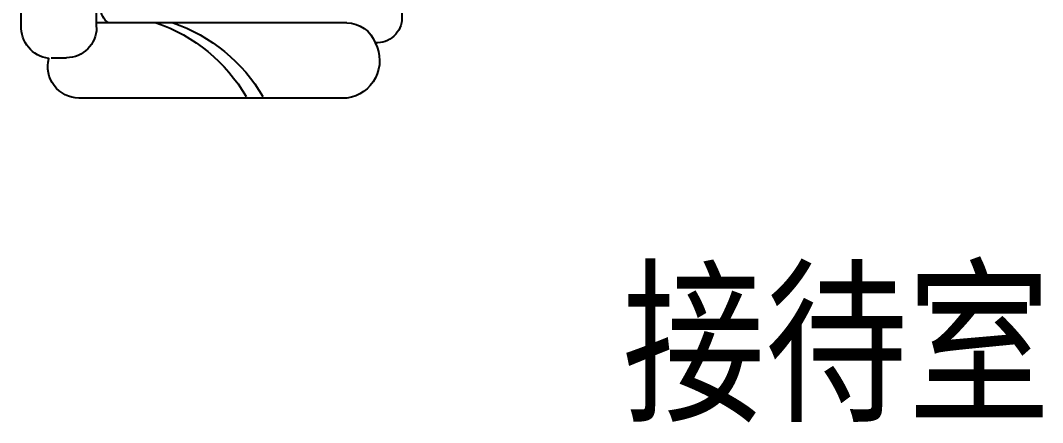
# Model space of a CAD drawing. Extents: x -6243262 to 3079315, y -2914302 to 172723.
# Drawn here: x -5827792 to -5825726, y -774077 to -773264 of the extents above; entities that cross this region are included whole.
import ezdxf

# ---------------------------------------------------------------- set-up
doc = ezdxf.new("R2010")
doc.units = 0
doc.header["$LTSCALE"] = 1000
for name, color, linetype in [('fur', 253, 'Continuous'), ('PUB_TEXT', 7, 'Continuous'), ('WIRE-通讯', 4, 'Continuous')]:
    doc.layers.add(name, color=color, linetype=linetype)
doc.styles.add('-宋体', font='', dxfattribs={"width": 0.8})
doc.styles.get('-宋体').set_extended_font_data('SimSun')

# ---------------------------------------------------------------- blocks, each defined once
blk = doc.blocks.new('$plan$00002641')
at = {"layer": 'fur', "color": 0}
for p, q in [((2415.8, 1781.4), (2415.8, 1750.9)), ((2354, 1690), (1694, 1690)), ((2345.4, 1183.9), (2345.4, 1690.8))]:
    blk.add_line(p, q, dxfattribs=at)
blk.add_lwpolyline([(1610, 1072.7, 0.414214), (1660.7, 1123.4), (1674.6, 1123.4, 0.354555), (1735.5, 1072.7), (2335, 1072.7, 0.431164), (2385.7, 1126.6, 0.518766), (2497.6, 1183.9), (2497.6, 1725.6, 0.483115), (2417.3, 1786.5, 0.388459), (2350.4, 1842.3), (1697.7, 1842.3), (1654.9, 1820.2), (1612.2, 1842.3), (994.8, 1842.3, 0.198912), (951.7, 1824.4, 0.222018), (935.6, 1786.5, 0.452318), (865, 1725.6), (865, 1183.9, 0.545503), (1000.9, 1143.1, 0.453255), (1061.8, 1072.7), (1610, 1072.7, 0)], format="xyb", dxfattribs=at)
for centre, radius, start, end in [((2354.9, 1750.9), 60.9, 270, 0), ((2316, 1647.1), 34.5, 31.7185, 92.2999), ((2662.1, 1677.1), 334.7, 198.8232, 239.8898), ((2662.1, 1643.3), 334.7, 198.8232, 239.8898), ((2406.3, 1183.9), 60.9, 180, 250.2944)]:
    blk.add_arc(centre, radius, start, end, dxfattribs=at)
blk = doc.blocks.new('45645')
at = {"color": 8, "yscale": -1, "rotation": 270}
blk.add_blockref('$plan$00002641', (1308941.9, -1129113.4), dxfattribs=at)
at = {"layer": 'PUB_TEXT', "color": 8, "style": '-宋体', "width": 0.8}
blk.add_text('接待室', height=264.35, dxfattribs=at).set_placement((1308314.9, -1132236.8))

msp = doc.modelspace()

# ---------------------------------------------------------------- block references
at = {"layer": 'WIRE-通讯', "linetype": 'Continuous'}
msp.add_blockref('45645', (-7134890.2, 358189.8), dxfattribs=at)

doc.saveas('drawing.dxf')
